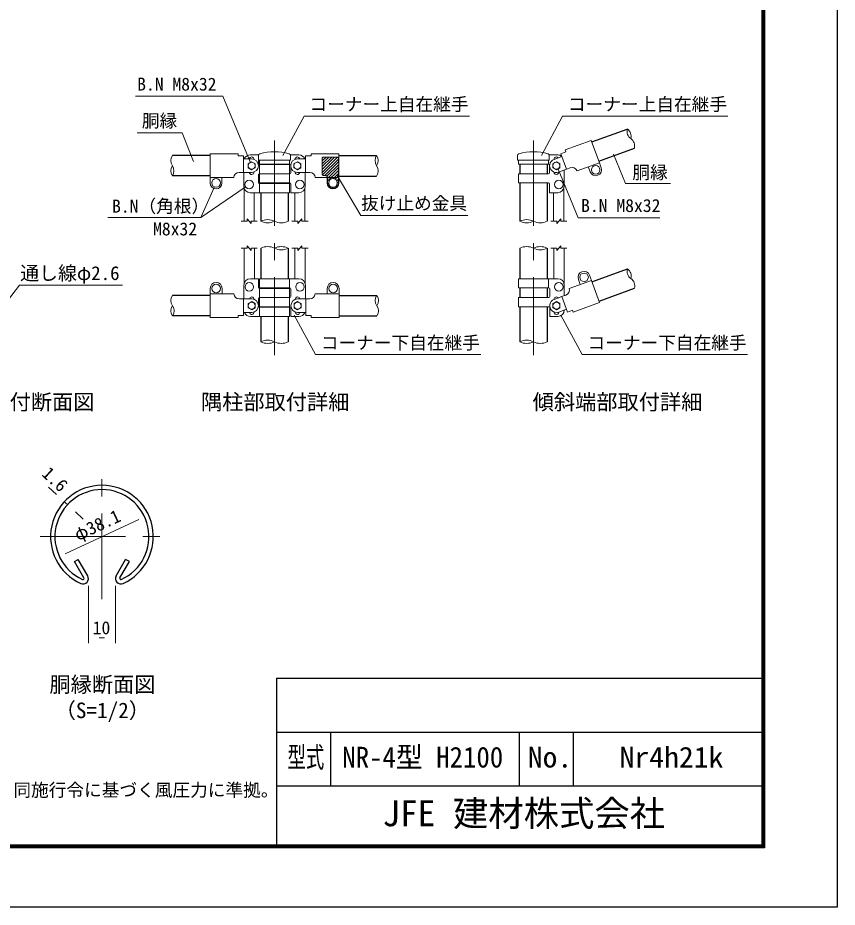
# Model space of a CAD drawing. Units: millimetres, scale not verified, with parts at other scales. Extents: x -4200 to 4200, y -2970 to 2970.
# Drawn here: x 1160 to 4200, y -2970 to 331 of the extents above; entities that cross this region are included whole.
import ezdxf
from ezdxf.enums import TextEntityAlignment as Align

# ---------------------------------------------------------------- set-up
doc = ezdxf.new("R2010")
doc.units = ezdxf.units.MM
doc.header["$LTSCALE"] = 10
doc.linetypes.add('DASHED', pattern=[7.5, 6, -1.5])
doc.linetypes.add('USER1', pattern=[50.8, 31.75, -6.35, 6.35, -6.35])
for name, color, linetype, lineweight in [('0-0_D-TTL-TXT', 7, 'Continuous', 25), ('0-1_D-BMK', 2, 'USER1', 13), ('0-2_D-STR1', 1, 'Continuous', 25), ('0-3_D-STR-DIM', 7, 'Continuous', 13), ('0-9_D-STR3', 3, 'Continuous', 13), ('0-B_D-STR-TXT', 7, 'Continuous', 13), ('0-C_D-TTL', 7, 'Continuous', 25)]:
    doc.layers.add(name, color=color, linetype=linetype, lineweight=lineweight)
doc.styles.add('ＭＳ ゴシック', font='')
doc.styles.get('ＭＳ ゴシック').set_extended_font_data('MS Gothic')

msp = doc.modelspace()

# ---------------------------------------------------------------- linework, layer by layer
at = {"layer": '0-1_D-BMK'}
for p, q in [((2112.56, -124.43), (2112.56, -921.85)), ((3073.52, -124.43), (3073.52, -921.85)), ((1472.29, -1826.5), (1472.29, -1364.95)), ((1242.55, -1594.69), (1702.03, -1594.69))]:
    msp.add_line(p, q, dxfattribs=at)
at = {"layer": '0-2_D-STR1'}
for p, q in [((3289.99, -129.99), (3421.55, -82.11)), ((3316.05, -201.59), (3447.61, -153.71)), ((1873.56, -180.27), (1733.56, -180.27)), ((2351.56, -180.37), (2491.56, -180.37)), ((2061.26, -212.37), (2061.26, -214.37)), ((2162.86, -212.37), (2162.86, -214.37)), ((3022.72, -212.37), (3022.72, -248.37)), ((3124.32, -212.37), (3124.32, -248.37)), ((1873.56, -256.47), (1733.56, -256.47)), ((2351.56, -256.57), (2491.56, -256.57)), ((2061.26, -282.37), (2061.26, -284.37)), ((2162.86, -282.37), (2162.86, -284.37)), ((3022.72, -282.37), (3022.72, -424.37)), ((3124.32, -282.37), (3124.32, -424.37)), ((2061.26, -318.37), (2061.26, -424.37)), ((2162.86, -318.37), (2162.86, -424.37)), ((2061.76, -524.37), (2061.76, -637.73)), ((2163.36, -524.37), (2163.36, -637.73)), ((3022.72, -524.37), (3022.72, -637.73)), ((3124.32, -524.37), (3124.32, -637.73)), ((3290.49, -649.35), (3422.05, -601.47)), ((2061.76, -671.73), (2061.76, -673.73)), ((2163.36, -671.73), (2163.36, -673.73)), ((3022.72, -671.73), (3022.72, -707.73)), ((3124.32, -671.73), (3124.32, -707.73)), ((3316.55, -720.95), (3448.11, -673.07)), ((1874.06, -699.63), (1734.06, -699.63)), ((2352.06, -699.73), (2492.06, -699.73)), ((2061.76, -741.73), (2061.76, -743.73)), ((2163.36, -741.73), (2163.36, -743.73)), ((3022.72, -741.73), (3022.72, -871.73)), ((3124.32, -741.73), (3124.32, -871.73)), ((1874.06, -775.83), (1734.06, -775.83)), ((2061.76, -777.73), (2061.76, -871.73)), ((2163.36, -777.73), (2163.36, -871.73)), ((2352.06, -775.93), (2492.06, -775.93)), ((1370.46, -1687.22), (1384.35, -1679.2)), ((1419.44, -1739.98), (1384.35, -1679.2)), ((1525.13, -1739.98), (1560.22, -1679.2)), ((1574.11, -1687.22), (1560.22, -1679.2)), ((1405.55, -1748), (1370.46, -1687.22)), ((1539.02, -1748), (1574.11, -1687.22))]:
    msp.add_line(p, q, dxfattribs=at)
for centre, radius, start, end in [((1472.29, -1594.69), 190.5, 294.32478, 245.67522), ((1472.29, -1594.69), 174.46, 294.32478, 245.67522), ((1402.08, -1750.01), 20.05, 245.67522, 30), ((1402.08, -1750.01), 4.01, 245.67522, 30), ((1542.5, -1750.01), 20.05, 150, 294.32478), ((1542.5, -1750.01), 4.01, 150, 294.32478)]:
    msp.add_arc(centre, radius, start, end, dxfattribs=at)
at = {"layer": '0-3_D-STR-DIM'}
for p, q in [((2011.31, -424.37), (1988.81, -424.37)), ((2011.31, -424.37), (2011.31, -415.37)), ((2026.31, -433.37), (2011.31, -415.37)), ((2048.81, -424.37), (2026.31, -424.37)), ((2026.31, -433.37), (2026.31, -424.37)), ((2176.81, -424.37), (2199.31, -424.37)), ((2199.31, -433.37), (2214.31, -415.37)), ((2199.31, -433.37), (2199.31, -424.37)), ((2214.31, -424.37), (2214.31, -415.37)), ((2214.31, -424.37), (2236.81, -424.37)), ((3137.52, -424.37), (3160.02, -424.37)), ((3160.02, -433.37), (3175.02, -415.37)), ((3160.02, -433.37), (3160.02, -424.37)), ((3175.02, -424.37), (3175.02, -415.37)), ((3175.02, -424.37), (3197.52, -424.37)), ((2011.31, -524.37), (1988.81, -524.37)), ((2011.31, -524.37), (2011.31, -515.37)), ((2026.31, -533.37), (2011.31, -515.37)), ((2048.81, -524.37), (2026.31, -524.37)), ((2026.31, -533.37), (2026.31, -524.37)), ((2176.81, -524.37), (2199.31, -524.37)), ((2199.31, -533.37), (2214.31, -515.37)), ((2199.31, -533.37), (2199.31, -524.37)), ((2214.31, -524.37), (2214.31, -515.37)), ((2214.31, -524.37), (2236.81, -524.37)), ((3137.52, -524.37), (3160.02, -524.37)), ((3160.02, -533.37), (3175.02, -515.37)), ((3160.02, -533.37), (3160.02, -524.37)), ((3175.02, -524.37), (3175.02, -515.37)), ((3175.02, -524.37), (3197.52, -524.37)), ((1303.4, -1437.82), (1274.09, -1410.6)), ((1344.46, -1475.96), (1332.71, -1465.04)), ((1373.77, -1503.18), (1403.08, -1530.41)), ((1335.89, -1658.29), (1608.69, -1531.09)), ((1422.29, -1777.26), (1422.29, -1990.06)), ((1522.29, -1777.26), (1522.29, -1990.06)), ((1462.29, -1970.06), (1482.29, -1970.06))]:
    msp.add_line(p, q, dxfattribs=at)
for centre, radius, start, end in [((3453.66, -90.69), 33.24, 165.03504, 234.96496), ((3402.46, -109.32), 33.24, 345.03504, 54.96496), ((3415.49, -145.13), 33.24, 345.03422, 54.96578), ((1760.8, -199.32), 33.24, 145.03504, 214.96496), ((2518.8, -199.42), 33.24, 145.03504, 214.96496), ((2464.32, -199.42), 33.24, 325.03504, 34.96496), ((1760.8, -237.42), 33.24, 145.03422, 214.96578), ((1706.32, -237.42), 33.24, 325.03504, 34.96496), ((2464.32, -237.52), 33.24, 325.03422, 34.96578), ((2086.91, -476.19), 57.83, 63.66726, 116.33274), ((2086.91, -372.54), 57.83, 243.66726, 296.33274), ((2137.71, -374.66), 55.71, 243.16247, 296.83753), ((3048.12, -475.13), 56.76, 63.41723, 116.58277), ((3048.12, -373.61), 56.76, 243.41723, 296.58277), ((3098.92, -373.61), 56.76, 243.41722, 296.58278), ((2087.16, -575.13), 56.76, 63.41722, 116.58278), ((2137.96, -575.13), 56.76, 63.41723, 116.58277), ((2137.96, -473.61), 56.76, 243.41723, 296.58277), ((3048.12, -575.12), 56.76, 63.41485, 116.58515), ((3098.92, -575.12), 56.76, 63.41488, 116.58512), ((3098.92, -473.61), 56.76, 243.41488, 296.58512), ((3454.16, -610.05), 33.24, 165.03504, 234.96496), ((3402.96, -628.69), 33.24, 345.03504, 54.96496), ((3415.99, -664.49), 33.24, 345.03422, 54.96578), ((1761.3, -718.68), 33.24, 145.03504, 214.96496), ((2519.3, -718.78), 33.24, 145.03504, 214.96496), ((2464.82, -718.78), 33.24, 325.03504, 34.96496), ((1761.3, -756.78), 33.24, 145.03422, 214.96578), ((1706.82, -756.78), 33.24, 325.03504, 34.96496), ((2464.82, -756.88), 33.24, 325.03422, 34.96578), ((2087.16, -922.49), 56.76, 63.4184, 116.5816), ((2087.16, -820.97), 56.76, 243.4184, 296.5816), ((2137.96, -820.97), 56.76, 243.4184, 296.5816), ((3048.12, -922.48), 56.75, 63.41365, 116.58635), ((3048.12, -820.98), 56.75, 243.41365, 296.58635), ((3098.92, -820.98), 56.75, 243.41374, 296.58626)]:
    msp.add_arc(centre, radius, start, end, dxfattribs=at)
at = {"layer": '0-9_D-STR3'}
for p, q in [((3190.58, -159.78), (3287.94, -124.35)), ((3287.94, -124.35), (3318.03, -207.04)), ((1873.56, -174.37), (1873.56, -262.37)), ((1977.16, -174.37), (1873.56, -174.37)), ((1997.16, -182.16), (1997.16, -243.37)), ((2027.56, -193.37), (1997.16, -193.37)), ((2052.56, -178.37), (2022.56, -178.37)), ((2052.56, -178.37), (2052.56, -210.37)), ((2053.76, -180.33), (2053.76, -198.37)), ((2171, -178.37), (2202.56, -178.37)), ((2171.36, -180.42), (2171.36, -198.37)), ((2197.56, -193.37), (2227.96, -193.37)), ((2227.96, -182.16), (2227.96, -243.37)), ((2247.96, -174.37), (2351.56, -174.37)), ((2289.56, -200.57), (2303.76, -186.37)), ((2289.56, -211.18), (2314.37, -186.37)), ((2289.56, -221.78), (2324.98, -186.37)), ((2289.56, -232.39), (2335.58, -186.37)), ((2289.56, -243), (2346.14, -186.42)), ((2289.6, -189.93), (2293.12, -186.4)), ((2290.38, -252.79), (2349.56, -193.6)), ((2351.56, -174.37), (2351.56, -262.37)), ((3014.47, -180.33), (3014.47, -198.37)), ((3131.71, -178.37), (3163.27, -178.37)), ((3132.07, -180.42), (3132.07, -198.37)), ((3149.72, -194.88), (3178.29, -184.48)), ((3174.46, -173.95), (3195.39, -231.46)), ((2053.76, -198.37), (2171.36, -198.37)), ((2168.16, -214.37), (2056.56, -214.37)), ((2056.96, -198.37), (2056.96, -212.37)), ((2056.96, -212.37), (2168.56, -212.37)), ((2056.96, -214.37), (2056.96, -248.37)), ((2168.16, -198.37), (2168.16, -212.37)), ((2168.16, -214.37), (2168.16, -248.37)), ((2172.56, -216.37), (2172.56, -244.37)), ((2299.4, -254.37), (2349.56, -204.21)), ((2306.83, -257.55), (2349.56, -214.82)), ((2309.56, -265.42), (2349.56, -225.42)), ((3014.47, -198.37), (3132.07, -198.37)), ((3017.67, -198.37), (3017.67, -212.37)), ((3017.67, -212.37), (3129.27, -212.37)), ((3128.87, -198.37), (3128.87, -212.37)), ((3133.27, -216.37), (3133.27, -244.37)), ((3210.07, -226.12), (3195.39, -231.46)), ((3235.34, -237.14), (3318.03, -207.04)), ((3276.69, -222.09), (3283.53, -240.89)), ((3318.03, -207.04), (3324.88, -225.84)), ((1873.56, -262.37), (1873.56, -282.37)), ((1961.56, -262.37), (1873.56, -262.37)), ((1917.56, -262.37), (1917.56, -282.37)), ((1981.54, -243.37), (1997.16, -243.37)), ((2027.56, -243.37), (1997.16, -243.37)), ((1998.56, -243.37), (1998.56, -294.37)), ((2052.56, -280.37), (2052.56, -252.37)), ((2168.16, -248.37), (2056.56, -248.37)), ((2056.96, -248.37), (2168.56, -248.37)), ((2056.96, -248.37), (2056.96, -282.37)), ((2168.16, -248.37), (2168.16, -282.37)), ((2197.56, -243.37), (2227.96, -243.37)), ((2226.56, -243.37), (2226.56, -294.37)), ((2243.59, -243.37), (2227.96, -243.37)), ((2263.56, -262.37), (2351.56, -262.37)), ((2307.56, -262.37), (2307.56, -282.37)), ((2309.56, -276.03), (2349.56, -236.03)), ((2329.79, -266.41), (2349.56, -246.64)), ((2337.97, -268.83), (2349.56, -257.24)), ((2351.56, -262.37), (2351.56, -282.37)), ((3128.87, -248.37), (3017.27, -248.37)), ((3017.67, -248.37), (3129.27, -248.37)), ((3017.67, -248.37), (3017.67, -282.37)), ((3166.82, -241.86), (3195.39, -231.46)), ((3187.27, -234.42), (3187.27, -294.37)), ((2168.16, -284.37), (2056.56, -284.37)), ((2056.96, -282.37), (2168.56, -282.37)), ((2056.96, -284.37), (2056.96, -318.37)), ((2168.16, -284.37), (2168.16, -318.37)), ((2172.56, -286.37), (2172.56, -318.37)), ((2309.96, -286.24), (2313.63, -282.56)), ((2313.14, -293.67), (2316.03, -290.77)), ((2318.48, -298.93), (2321.34, -296.07)), ((2338.27, -300.35), (2347.4, -291.23)), ((2343.25, -274.16), (2349.56, -267.85)), ((2345.55, -282.47), (2349.56, -278.46)), ((3017.67, -282.37), (3129.27, -282.37)), ((3133.27, -286.37), (3133.27, -318.37)), ((1999.56, -302.37), (1999.56, -424.37)), ((2168.16, -318.37), (2022.56, -318.37)), ((2037.56, -318.37), (2037.56, -424.37)), ((2172.56, -318.37), (2202.56, -318.37)), ((2187.56, -318.37), (2187.56, -424.37)), ((2225.56, -302.37), (2225.56, -424.37)), ((2326.05, -301.97), (2329.7, -298.32)), ((3133.27, -318.37), (3163.27, -318.37)), ((3148.27, -318.37), (3148.27, -424.37)), ((3186.27, -302.37), (3186.27, -424.37)), ((2000.06, -524.37), (2000.06, -654.87)), ((2038.06, -524.37), (2038.06, -637.73)), ((2188.06, -524.37), (2188.06, -637.73)), ((2226.06, -524.37), (2226.06, -654.87)), ((3148.77, -524.37), (3148.77, -637.73)), ((3186.77, -524.37), (3186.77, -654.87)), ((3288.44, -643.71), (3281.6, -624.92)), ((2053.06, -637.73), (2023.06, -637.73)), ((2053.06, -669.73), (2053.06, -637.73)), ((2057.46, -671.73), (2057.46, -637.73)), ((2057.46, -637.73), (2203.06, -637.73)), ((2168.66, -671.73), (2168.66, -637.73)), ((3018.17, -671.73), (3018.17, -637.73)), ((3018.17, -637.73), (3163.77, -637.73)), ((3129.37, -671.73), (3129.37, -637.73)), ((3205.74, -673.81), (3288.44, -643.71)), ((3247.09, -658.76), (3240.25, -639.97)), ((3318.53, -726.4), (3288.44, -643.71)), ((1874.06, -693.73), (1874.06, -673.73)), ((1918.06, -693.73), (1918.06, -673.73)), ((1999.06, -712.73), (1999.06, -661.73)), ((2168.66, -673.73), (2057.06, -673.73)), ((2057.46, -671.73), (2169.06, -671.73)), ((2057.46, -707.73), (2057.46, -673.73)), ((2168.66, -707.73), (2168.66, -673.73)), ((2173.06, -675.73), (2173.06, -703.73)), ((2227.06, -712.73), (2227.06, -661.73)), ((2308.06, -693.73), (2308.06, -673.73)), ((2352.06, -693.73), (2352.06, -673.73)), ((3018.17, -671.73), (3129.77, -671.73)), ((3133.77, -675.73), (3133.77, -703.73)), ((3187.77, -700.57), (3187.77, -661.73)), ((1874.06, -781.73), (1874.06, -693.73)), ((1962.06, -693.73), (1874.06, -693.73)), ((1982.04, -712.73), (1997.66, -712.73)), ((1997.66, -773.94), (1997.66, -712.73)), ((2028.06, -712.73), (1997.66, -712.73)), ((2053.06, -739.73), (2053.06, -711.73)), ((2168.66, -707.73), (2057.06, -707.73)), ((2057.46, -707.73), (2169.06, -707.73)), ((2057.46, -741.73), (2057.46, -707.73)), ((2168.66, -741.73), (2168.66, -707.73)), ((2198.06, -712.73), (2228.46, -712.73)), ((2243.09, -712.73), (2227.46, -712.73)), ((2228.46, -773.94), (2228.46, -712.73)), ((2263.06, -693.73), (2351.06, -693.73)), ((2352.06, -781.73), (2352.06, -693.73)), ((3129.37, -707.73), (3017.77, -707.73)), ((3018.17, -707.73), (3129.77, -707.73)), ((3018.17, -741.73), (3018.17, -707.73)), ((3150.22, -714.24), (3178.79, -703.84)), ((3193.47, -698.5), (3177.85, -704.18)), ((3199.72, -761.36), (3178.79, -703.84)), ((2168.66, -743.73), (2057.06, -743.73)), ((2057.46, -741.73), (2169.06, -741.73)), ((2057.46, -777.73), (2057.46, -743.73)), ((2168.66, -777.73), (2168.66, -743.73)), ((2173.06, -777.73), (2173.06, -745.73)), ((3018.17, -741.73), (3129.77, -741.73)), ((3133.77, -777.73), (3133.77, -745.73)), ((3167.32, -761.22), (3195.89, -750.82)), ((3221.18, -761.84), (3318.53, -726.4)), ((1977.66, -781.73), (1874.06, -781.73)), ((2028.06, -762.73), (1997.66, -762.73)), ((2168.66, -777.73), (2023.06, -777.73)), ((2173.06, -777.73), (2203.06, -777.73)), ((2198.06, -762.73), (2228.46, -762.73)), ((2248.46, -781.73), (2352.06, -781.73)), ((3133.77, -777.73), (3163.77, -777.73))]:
    msp.add_line(p, q, dxfattribs=at)
at = {"layer": '0-9_D-STR3', "linetype": 'DASHED'}
for p, q in [((2289.56, -250.37), (2289.56, -190.37)), ((2345.56, -186.37), (2293.56, -186.37)), ((2349.56, -282.37), (2349.56, -190.37)), ((2299.56, -254.37), (2293.56, -254.37)), ((2309.56, -282.37), (2309.56, -264.37))]:
    msp.add_line(p, q, dxfattribs=at)
at = {"layer": '0-9_D-STR3'}
for points in [[(3190.58, -159.78), (3193.25, -167.11), (3174.46, -173.95)], [(1977.16, -174.37), (1977.16, -182.16), (1997.16, -182.16)], [(2247.96, -174.37), (2247.96, -182.16), (2227.96, -182.16)], [(3221.18, -761.84), (3218.52, -754.52), (3199.72, -761.36)], [(1977.66, -781.73), (1977.66, -773.94), (1997.66, -773.94)], [(2248.46, -781.73), (2248.46, -773.94), (2228.46, -773.94)]]:
    msp.add_lwpolyline(points, dxfattribs=at)
for points in [[(2027.56, -203.37), (2040.55, -210.87), (2040.55, -225.87), (2027.56, -233.37), (2014.57, -225.87), (2014.57, -210.87)], [(2197.56, -203.37), (2184.57, -210.87), (2184.57, -225.87), (2197.56, -233.37), (2210.55, -225.87), (2210.55, -210.87)], [(3158.27, -203.37), (3145.28, -210.87), (3145.28, -225.87), (3158.27, -233.37), (3171.26, -225.87), (3171.26, -210.87)], [(2028.06, -752.73), (2041.05, -745.23), (2041.05, -730.23), (2028.06, -722.73), (2015.07, -730.23), (2015.07, -745.23)], [(2198.06, -752.73), (2185.07, -745.23), (2185.07, -730.23), (2198.06, -722.73), (2211.05, -730.23), (2211.05, -745.23)], [(3158.77, -752.73), (3145.78, -745.23), (3145.78, -730.23), (3158.77, -722.73), (3171.76, -730.23), (3171.76, -745.23)]]:
    msp.add_lwpolyline(points, close=True, dxfattribs=at)
for centre, radius in [((2027.56, -218.37), 12.99), ((2197.56, -218.37), 12.99), ((3158.27, -218.37), 12.99), ((3304.2, -233.36), 16), ((1895.56, -282.37), 16), ((2018.56, -288.37), 16), ((2206.56, -288.37), 16), ((2329.56, -282.37), 16), ((3167.27, -288.37), 16), ((3260.92, -632.44), 16), ((1896.06, -673.73), 16), ((2019.06, -667.73), 16), ((2207.06, -667.73), 16), ((2330.06, -673.73), 16), ((3167.77, -667.73), 16), ((2028.06, -737.73), 12.99), ((2198.06, -737.73), 12.99), ((3158.77, -737.73), 12.99)]:
    msp.add_circle(centre, radius, dxfattribs=at)
for centre, radius, start, end in [((2022.56, -202.37), 24, 90, 157.97569), ((2027.56, -194.37), 8.5, 356.73321, 173.24367), ((2027.56, -218.37), 25, 270, 90), ((2059.76, -180.33), 6, 107.18963, 180), ((2112.42, -350.53), 184.17, 72.71226, 107.18963), ((2165.36, -180.42), 6, 0, 72.71226), ((2197.56, -218.37), 25, 90, 270), ((2197.56, -194.37), 8.5, 6.75633, 183.26679), ((2202.56, -202.37), 24, 22.02431, 90), ((3020.47, -180.33), 6, 107.18963, 180), ((3073.13, -350.53), 184.17, 72.71226, 107.18963), ((3126.07, -180.42), 6, 0, 72.71226), ((3158.27, -218.37), 25, 110, 290), ((3158.27, -194.37), 8.5, 36.73387, 183.26613), ((3163.27, -202.37), 24, 52.55408, 90), ((2056.56, -210.37), 4, 180, 270), ((2168.56, -216.37), 4, 0, 90), ((3129.27, -216.37), 4, 0, 90), ((3216.91, -244.91), 20, 22.86598, 110), ((3304.2, -233.36), 22, 200, 20), ((1981.54, -263.37), 20, 90, 177.13402), ((2027.56, -242.37), 8.5, 186.75633, 3.26679), ((2056.56, -252.37), 4, 90, 180), ((2168.56, -244.37), 4, 270, 0), ((2197.56, -242.37), 8.5, 176.73321, 353.24367), ((2243.59, -263.37), 20, 2.86598, 90), ((3129.27, -244.37), 4, 270, 0), ((3158.27, -242.37), 8.5, 176.73321, 3.26679), ((1895.56, -282.37), 22, 180, 0), ((2022.56, -294.37), 24, 180, 270), ((2056.56, -280.37), 4, 180, 270), ((2168.56, -286.37), 4, 0, 90), ((2202.56, -294.37), 24, 270, 0), ((2329.56, -282.37), 22, 180, 0), ((3129.27, -286.37), 4, 0, 90), ((3163.27, -294.37), 24, 270, 0), ((3260.92, -632.44), 22, 20, 200), ((1896.06, -673.73), 22, 0, 180), ((2023.06, -661.73), 24, 90, 180), ((2203.06, -661.73), 24, 0, 90), ((2330.06, -673.73), 22, 0, 180), ((3163.77, -661.73), 24, 0, 90), ((2057.06, -669.73), 4, 180, 270), ((2169.06, -675.73), 4, 0, 90), ((3129.77, -675.73), 4, 0, 90), ((3186.63, -679.7), 20, 290, 17.13402), ((1982.04, -692.73), 20, 182.86598, 270), ((2028.06, -713.73), 8.5, 356.73321, 173.24367), ((2028.06, -737.73), 25, 270, 90), ((2057.06, -711.73), 4, 90, 180), ((2169.06, -703.73), 4, 270, 0), ((2198.06, -737.73), 25, 90, 270), ((2198.06, -713.73), 8.5, 6.75633, 183.26679), ((2243.09, -692.73), 20, 270, 357.13402), ((3129.77, -703.73), 4, 270, 0), ((3158.77, -737.73), 25, 110, 290), ((3158.77, -713.73), 8.5, 36.73387, 183.26679), ((2057.06, -739.73), 4, 180, 270), ((2169.06, -745.73), 4, 0, 90), ((3129.77, -745.73), 4, 0, 90), ((3163.77, -753.73), 24, 270, 359.88224), ((2023.06, -753.73), 24, 202.02431, 270), ((2028.06, -761.73), 8.5, 186.75633, 3.26679), ((2198.06, -761.73), 8.5, 176.73321, 353.24367), ((2203.06, -753.73), 24, 270, 337.97569), ((3158.77, -761.73), 8.5, 176.73321, 3.26679)]:
    msp.add_arc(centre, radius, start, end, dxfattribs=at)
at = {"layer": '0-9_D-STR3', "linetype": 'DASHED'}
for centre, radius, start, end in [((2293.56, -190.37), 4, 90, 180), ((2345.56, -190.37), 4, 0, 90), ((2293.56, -250.37), 4, 180, 270), ((2299.56, -264.37), 10, 0, 90), ((2329.56, -282.37), 20, 180, 0)]:
    msp.add_arc(centre, radius, start, end, dxfattribs=at)
at = {"layer": '0-B_D-STR-TXT'}
for points in [[(1597.14, 39.29), (1920.2, 39.29), (2021.69, -204.47)], [(2835.98, -33.96), (2222.17, -33.96), (2143.68, -179.96)], [(3795.07, -33.96), (3181.25, -33.96), (3102.77, -179.96)], [(1603.26, -96.36), (1770.28, -96.36), (1812.27, -203.22)], [(3582.37, -284.94), (3415.34, -284.94), (3370.71, -175.4)], [(2830.39, -402.96), (2432.95, -402.96), (2345.48, -254.19)], [(3542.26, -411.17), (3239.19, -411.17), (3165.54, -231.46)], [(1493.55, -410.7), (1839.62, -410.7), (2003.7, -298.53)], [(1493.55, -410.7), (1839.62, -410.7), (1888.37, -298.87)], [(1548.16, -661.17), (1166.23, -661.17), (1051.68, -809.7)], [(2878.2, -918.88), (2264.39, -918.88), (2185.9, -772.88)], [(3867.78, -918.88), (3253.96, -918.88), (3175.47, -772.88)]]:
    msp.add_lwpolyline(points, dxfattribs=at)
at = {"layer": '0-C_D-TTL'}
for p, q in [((2120.32, -2119.77), (2120.32, -2739.77)), ((2120.32, -2119.77), (3920.32, -2119.77)), ((2120.32, -2319.77), (3920.32, -2319.77)), ((2320.32, -2319.77), (2320.32, -2519.77)), ((3020.32, -2319.77), (3020.32, -2519.77)), ((3220.32, -2319.77), (3220.32, -2519.77)), ((2120.32, -2519.77), (3920.32, -2519.77))]:
    msp.add_line(p, q, dxfattribs=at)
at = {"layer": '0-C_D-TTL', "color": 2}
msp.add_lwpolyline([(-4199.68, 2970.23), (4200.32, 2970.23), (4200.32, -2969.77), (-4199.68, -2969.77)], close=True, dxfattribs=at)
at = {"layer": '0-C_D-TTL'}
for points in [[(-3929.68, 2750.23), (3930.32, 2750.23), (3930.32, -2749.77), (-3929.68, -2749.77)], [(-3927.18, 2747.73), (3927.82, 2747.73), (3927.82, -2747.27), (-3927.18, -2747.27)], [(-3924.68, 2745.23), (3925.32, 2745.23), (3925.32, -2744.77), (-3924.68, -2744.77)], [(-3922.18, 2742.73), (3922.82, 2742.73), (3922.82, -2742.27), (-3922.18, -2742.27)], [(-3919.68, 2740.23), (3920.32, 2740.23), (3920.32, -2739.77), (-3919.68, -2739.77)]]:
    msp.add_lwpolyline(points, close=True, dxfattribs=at)

# ---------------------------------------------------------------- texts
at = {"layer": '0-0_D-TTL-TXT', "style": 'ＭＳ ゴシック'}
for s, height, p in [('胴縁と金網取付断面図', 57.7, (657.44, -1141.13)), ('隅柱部取付詳細', 57.7, (1839.67, -1141.28)), ('傾斜端部取付詳細', 57.7, (3070.45, -1141.13)), ('胴縁断面図', 57.7, (1277.36, -2189.33)), ('（S=1/2）', 57.7, (1296.85, -2285.52)), ('（設計条件）風荷重：昭和57年改正 建築基準法・同施行令に基づく風圧力に準拠。', 48.09, (-332.13, -2573.38)), ('JFE 建材株式会社', 96.21, (2512.7, -2698.28))]:
    msp.add_text(s, height=height, dxfattribs=at).set_placement(p, align=Align.BOTTOM_LEFT)
for s, height, width, p in [('型式', 76.97, 0.65, (2160.59, -2474.58)), ('NR-4型 H2100', 76.97, 0.95, (2363.92, -2474.58)), ('No.', 76.98, 1.05, (3052.32, -2474.58)), ('Nr4h21k', 76.98, 1.05, (3392.99, -2474.58))]:
    msp.add_text(s, height=height, dxfattribs=dict(at, width=width)).set_placement(p, align=Align.BOTTOM_LEFT)
at = {"layer": '0-3_D-STR-DIM', "style": 'ＭＳ ゴシック'}
for s, rotation, p in [('1.6', 317.113, (1235.92, -1376.36)), ('φ38.1', 24.999, (1389.23, -1625))]:
    msp.add_text(s, height=48.09, rotation=rotation, dxfattribs=at).set_placement(p, align=Align.BOTTOM_LEFT)
msp.add_text('10', height=48.09, dxfattribs=at).set_placement((1437.89, -1971.31), align=Align.BOTTOM_LEFT)
at = {"layer": '0-B_D-STR-TXT', "style": 'ＭＳ ゴシック'}
for s, height, p in [('B.N M8x32', 48.09, (1602.88, 45.99)), ('コーナー上自在継手', 48.09, (2242.1, -28.77)), ('コーナー上自在継手', 48.09, (3201.18, -28.77)), ('胴縁', 48.09, (1620.19, -90.06)), ('胴縁', 48.09, (3440.28, -281.49)), ('抜け止め金具', 48.09, (2433.59, -396.03)), ('B.N（角根）', 48.09, (1509.79, -406.77)), ('B.N M8x32', 48.09, (3250.03, -404.47)), ('M8x32', 48.09, (1661.87, -491.35)), ('通し線φ2.6', 51.45, (1168.83, -658.07)), ('コーナー下自在継手', 48.09, (2284.32, -913.7)), ('コーナー下自在継手', 48.09, (3273.89, -913.7))]:
    msp.add_text(s, height=height, dxfattribs=at).set_placement(p, align=Align.BOTTOM_LEFT)

doc.saveas('drawing.dxf')
